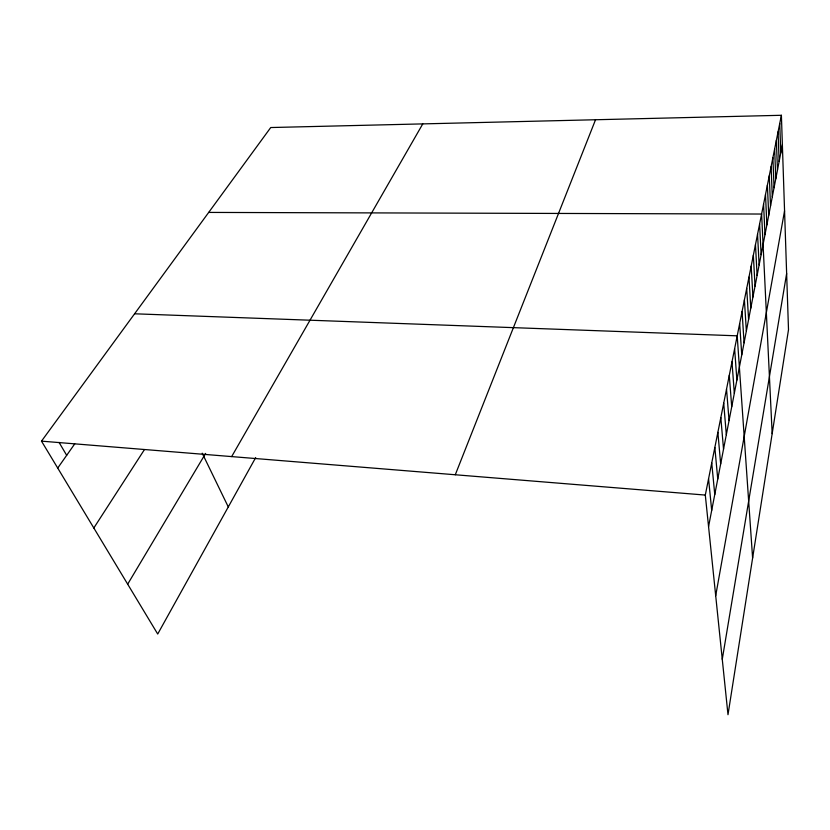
<?xml version="1.0" encoding="UTF-8"?>
<svg xmlns="http://www.w3.org/2000/svg" width="830" height="830" viewBox="0 0 830 830"><rect width="100%" height="100%" fill="white"/><g stroke="black" fill="none" stroke-linecap="round" stroke-linejoin="round"><path stroke-width="1.25" d="M722.266 659.311L786.633 273.547M715.699 595.743L784.558 210.851M708.561 526.594L782.368 144.731M781.393 115.287L788.5 329.718L727.993 714.713L705.303 495.074L781.393 115.287L270.736 127.54L41.5 441.145L157.71 634.027L255.671 457.621M455.286 474.76L595.535 119.748M231.663 456.593L422.771 123.898M127.675 584.175L205.622 453.419M93.821 527.984L144.244 449.901M57.716 468.058L74.742 443.863M208.693 212.418L761.608 214.036L772.17 433.654M134.595 313.792L737.206 335.828L752.613 558.051M41.5 441.145L705.303 495.074M59.065 442.4L66.68 455.317M202.219 453.201L228.281 506.933M708.561 478.817L711.694 510.357M711.735 462.964L714.765 494.514M714.838 447.484L717.753 479.035M717.867 432.368L720.668 463.918M720.824 417.604L723.532 449.144M723.708 403.193L726.323 434.713M726.53 389.104L729.051 420.592M729.29 375.326L731.718 406.783M731.987 361.87L734.322 393.285M734.623 348.704L736.884 380.067M739.654 323.586L741.75 354.856M742.062 311.613L744.085 342.811M744.406 299.879L746.357 331.014M746.71 288.384L748.598 319.457M748.971 277.127L750.787 308.127M751.181 266.088L752.935 297.015M753.35 255.267L755.041 286.111M755.476 244.653L757.105 275.425M757.551 234.247L759.128 264.936M759.595 224.048L761.12 254.654M763.569 204.211L764.99 234.641M765.499 194.573L766.868 224.909M769.254 175.825L770.53 205.975M767.397 185.121L768.715 215.354M771.091 166.706L772.305 196.762M772.886 157.752L774.058 187.704M774.639 148.954L775.78 178.813M778.073 131.825L779.131 161.487M776.372 140.322L777.471 170.077M779.744 123.483L780.76 153.042"/></g></svg>
